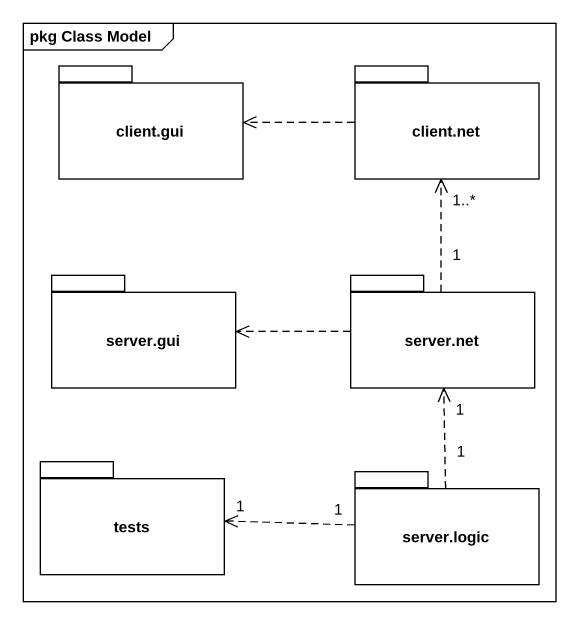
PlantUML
@startuml
mainframe pkg Class Model
package "client.gui" as client_gui {
}
package "client.net" as client_net {
}
package "server.gui" as server_gui {
}
package "server.net" as server_net {
}
package tests {
}
package "server.logic" as server_logic {
}
client_net .left.> client_gui
server_net "1" .up.> "1..*" client_net
server_net .left.> server_gui
server_logic "1" .up.> "1" server_net
server_logic "1" .left.> "1" tests
@enduml
